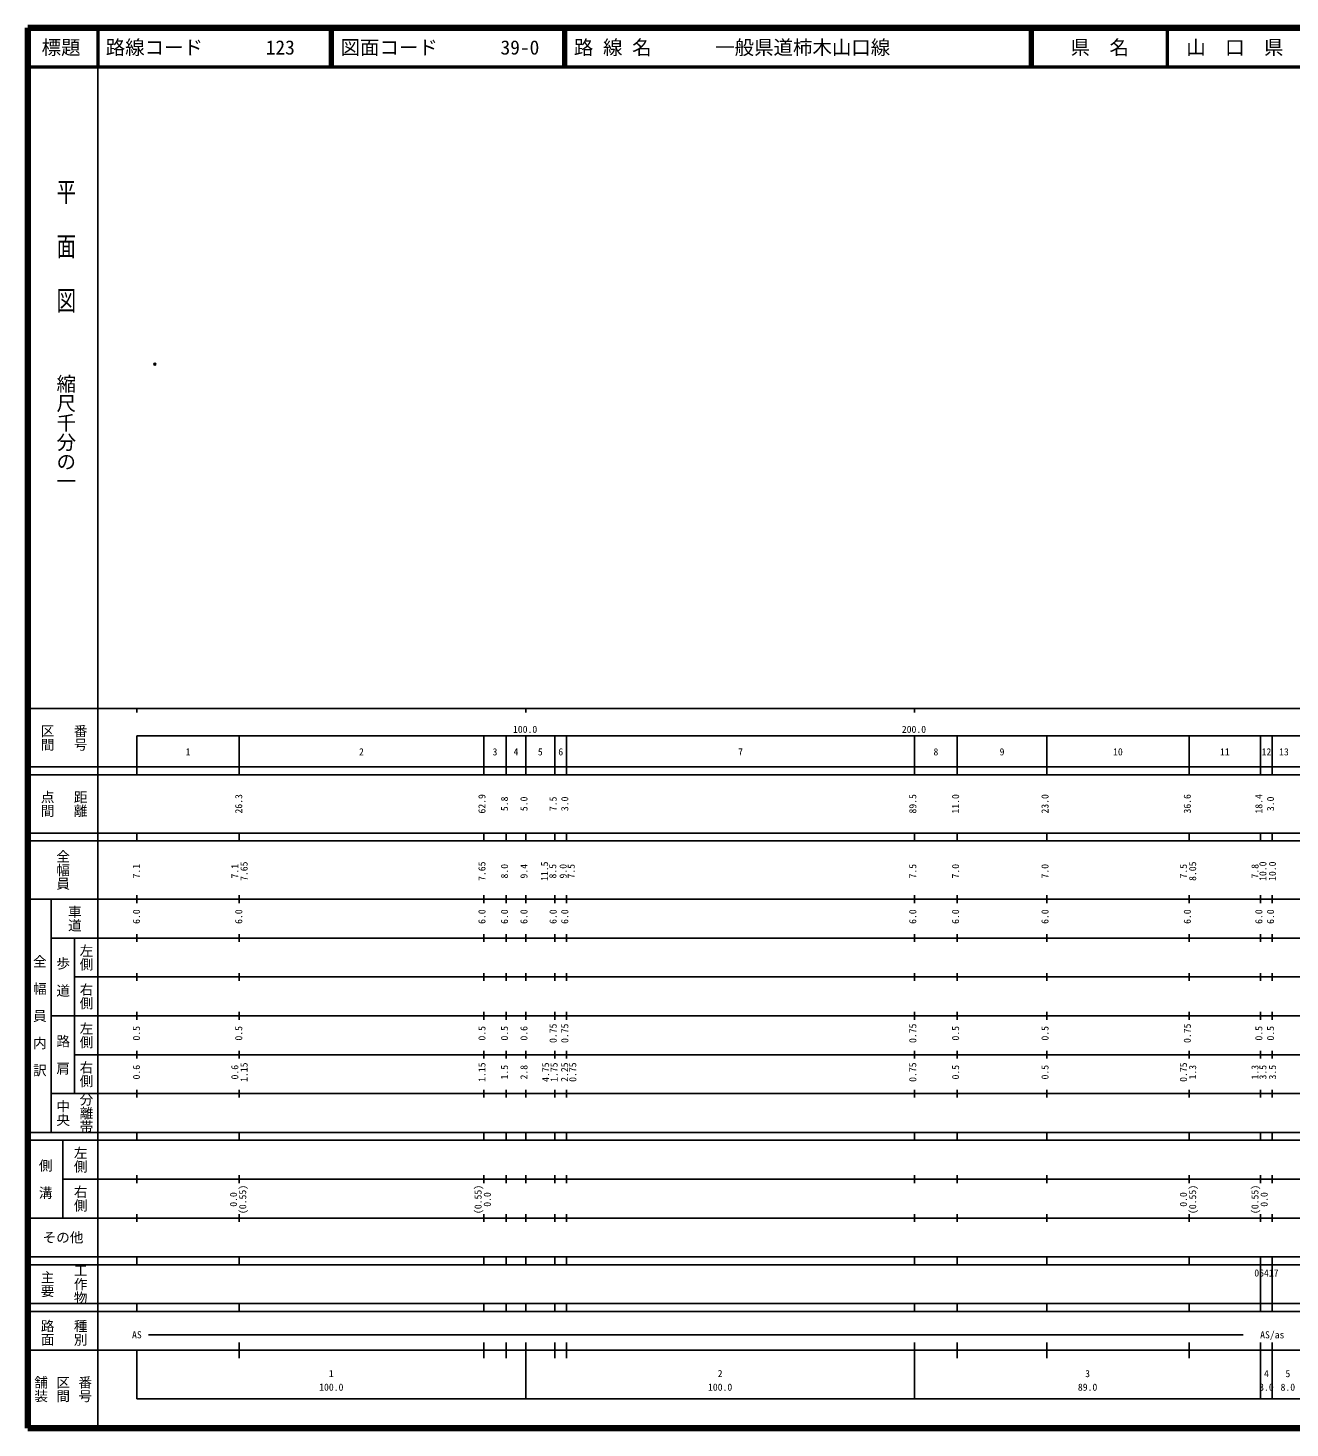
# Model space of a CAD drawing. Units: millimetres on the paper. Extents: x 40 to 680, y 20 to 380.
# Drawn here: x 40 to 364.6, y 20 to 380 of the extents above; entities that cross this region are included whole.
import ezdxf
from ezdxf.enums import TextEntityAlignment as Align

# ---------------------------------------------------------------- set-up
doc = ezdxf.new("R2010")
doc.units = ezdxf.units.MM
doc.header["$PDMODE"] = 32
doc.header["$PDSIZE"] = 0.5
doc.layers.add('M-OTRS', color=6, linetype='Continuous')
doc.layers.add('M-TTL-TXT', color=7, linetype='Continuous')
for name, color, linetype, lineweight in [('M-TTL', 2, 'Continuous', 140), ('M-TTL-BAND', 7, 'Continuous', 25), ('M-TTL-LINE', 7, 'Continuous', 50)]:
    doc.layers.add(name, color=color, linetype=linetype, lineweight=lineweight)
doc.styles.add('@ＭＳ ゴシック', font='')
doc.styles.add('ＭＳ ゴシック', font='')
doc.styles.get('@ＭＳ ゴシック').set_extended_font_data('@MS Gothic')
doc.styles.get('ＭＳ ゴシック').set_extended_font_data('MS Gothic')

msp = doc.modelspace()

# ---------------------------------------------------------------- linework, layer by layer
at = {"layer": 'M-OTRS'}
msp.add_point((72.617, 293.545), dxfattribs=at)
at = {"layer": 'M-TTL'}
for p, q in [((40, 380), (40, 20)), ((680, 380), (40, 380)), ((40, 20), (680, 20))]:
    msp.add_line(p, q, dxfattribs=at)
at = {"layer": 'M-TTL-BAND'}
for p, q in [((58, 370), (58, 20)), ((40, 205), (579, 205)), ((68, 205), (68, 204)), ((168, 205), (168, 204)), ((268, 205), (268, 204)), ((68, 198), (579, 198)), ((68, 198), (68, 188)), ((94.3, 188), (94.3, 198)), ((157.2, 188), (157.2, 198)), ((163, 188), (163, 198)), ((168, 188), (168, 198)), ((175.5, 188), (175.5, 198)), ((178.5, 188), (178.5, 198)), ((268, 188), (268, 198)), ((279, 188), (279, 198)), ((302, 188), (302, 198)), ((338.6, 188), (338.6, 198)), ((357, 188), (357, 198)), ((360, 188), (360, 198)), ((40, 190), (579, 190)), ((40, 188), (579, 188)), ((40, 173), (579, 173)), ((68, 171), (68, 173)), ((94.3, 171), (94.3, 173)), ((157.2, 171), (157.2, 173)), ((163, 171), (163, 173)), ((168, 171), (168, 173)), ((175.5, 171), (175.5, 173)), ((178.5, 171), (178.5, 173)), ((268, 171), (268, 173)), ((279, 171), (279, 173)), ((302, 171), (302, 173)), ((338.6, 171), (338.6, 173)), ((357, 171), (357, 173)), ((360, 171), (360, 173)), ((40, 171), (579, 171)), ((40, 156), (579, 156)), ((46, 96), (46, 156)), ((68, 155), (68, 157)), ((94.3, 155), (94.3, 157)), ((157.2, 155), (157.2, 157)), ((163, 155), (163, 157)), ((168, 155), (168, 157)), ((175.5, 155), (175.5, 157)), ((178.5, 155), (178.5, 157)), ((268, 155), (268, 157)), ((279, 155), (279, 157)), ((302, 155), (302, 157)), ((338.6, 155), (338.6, 157)), ((357, 155), (357, 157)), ((360, 155), (360, 157)), ((46, 146), (579, 146)), ((52, 146), (52, 106)), ((68, 145), (68, 147)), ((94.3, 145), (94.3, 147)), ((157.2, 145), (157.2, 147)), ((163, 145), (163, 147)), ((168, 145), (168, 147)), ((175.5, 145), (175.5, 147)), ((178.5, 145), (178.5, 147)), ((268, 145), (268, 147)), ((279, 145), (279, 147)), ((302, 145), (302, 147)), ((338.6, 145), (338.6, 147)), ((357, 145), (357, 147)), ((360, 145), (360, 147)), ((68, 135), (68, 137)), ((94.3, 135), (94.3, 137)), ((157.2, 135), (157.2, 137)), ((163, 135), (163, 137)), ((168, 135), (168, 137)), ((175.5, 135), (175.5, 137)), ((178.5, 135), (178.5, 137)), ((268, 135), (268, 137)), ((279, 135), (279, 137)), ((302, 135), (302, 137)), ((338.6, 135), (338.6, 137)), ((357, 135), (357, 137)), ((360, 135), (360, 137)), ((52, 136), (579, 136)), ((46, 126), (579, 126)), ((68, 125), (68, 127)), ((94.3, 125), (94.3, 127)), ((157.2, 125), (157.2, 127)), ((163, 125), (163, 127)), ((168, 125), (168, 127)), ((175.5, 125), (175.5, 127)), ((178.5, 125), (178.5, 127)), ((268, 125), (268, 127)), ((279, 125), (279, 127)), ((302, 125), (302, 127)), ((338.6, 125), (338.6, 127)), ((357, 125), (357, 127)), ((360, 125), (360, 127)), ((52, 116), (579, 116)), ((68, 115), (68, 117)), ((94.3, 115), (94.3, 117)), ((157.2, 115), (157.2, 117)), ((163, 115), (163, 117)), ((168, 115), (168, 117)), ((175.5, 115), (175.5, 117)), ((178.5, 115), (178.5, 117)), ((268, 115), (268, 117)), ((279, 115), (279, 117)), ((302, 115), (302, 117)), ((338.6, 115), (338.6, 117)), ((357, 115), (357, 117)), ((360, 115), (360, 117)), ((46, 106), (579, 106)), ((68, 105), (68, 107)), ((94.3, 105), (94.3, 107)), ((157.2, 105), (157.2, 107)), ((163, 105), (163, 107)), ((168, 105), (168, 107)), ((175.5, 105), (175.5, 107)), ((178.5, 105), (178.5, 107)), ((268, 105), (268, 107)), ((279, 105), (279, 107)), ((302, 105), (302, 107)), ((338.6, 105), (338.6, 107)), ((357, 105), (357, 107)), ((360, 105), (360, 107)), ((40, 96), (579, 96)), ((40, 94), (579, 94)), ((49, 94), (49, 74)), ((68, 94), (68, 96)), ((94.3, 94), (94.3, 96)), ((157.2, 94), (157.2, 96)), ((163, 94), (163, 96)), ((168, 94), (168, 96)), ((175.5, 94), (175.5, 96)), ((178.5, 94), (178.5, 96)), ((268, 94), (268, 96)), ((279, 94), (279, 96)), ((302, 94), (302, 96)), ((338.6, 94), (338.6, 96)), ((357, 94), (357, 96)), ((360, 94), (360, 96)), ((49, 84), (579, 84)), ((68, 83), (68, 85)), ((94.3, 83), (94.3, 85)), ((157.2, 83), (157.2, 85)), ((163, 83), (163, 85)), ((168, 83), (168, 85)), ((175.5, 83), (175.5, 85)), ((178.5, 83), (178.5, 85)), ((268, 83), (268, 85)), ((279, 83), (279, 85)), ((302, 83), (302, 85)), ((338.6, 83), (338.6, 85)), ((357, 83), (357, 85)), ((360, 83), (360, 85)), ((40, 74), (579, 74)), ((68, 73), (68, 75)), ((94.3, 73), (94.3, 75)), ((157.2, 73), (157.2, 75)), ((163, 73), (163, 75)), ((168, 73), (168, 75)), ((175.5, 73), (175.5, 75)), ((178.5, 73), (178.5, 75)), ((268, 73), (268, 75)), ((279, 73), (279, 75)), ((302, 73), (302, 75)), ((338.6, 73), (338.6, 75)), ((357, 73), (357, 75)), ((360, 73), (360, 75)), ((40, 64), (579, 64)), ((40, 62), (579, 62)), ((68, 62), (68, 64)), ((94.3, 62), (94.3, 64)), ((157.2, 62), (157.2, 64)), ((163, 62), (163, 64)), ((168, 62), (168, 64)), ((175.5, 62), (175.5, 64)), ((178.5, 62), (178.5, 64)), ((268, 62), (268, 64)), ((279, 62), (279, 64)), ((302, 62), (302, 64)), ((338.6, 62), (338.6, 64)), ((357, 62), (357, 64)), ((357, 52), (357, 62)), ((360, 62), (360, 64)), ((360, 52), (360, 62)), ((40, 52), (579, 52)), ((68, 50), (68, 52)), ((94.3, 50), (94.3, 52)), ((157.2, 50), (157.2, 52)), ((163, 50), (163, 52)), ((168, 50), (168, 52)), ((175.5, 50), (175.5, 52)), ((178.5, 50), (178.5, 52)), ((268, 50), (268, 52)), ((279, 50), (279, 52)), ((302, 50), (302, 52)), ((338.6, 50), (338.6, 52)), ((357, 50), (357, 52)), ((360, 50), (360, 52)), ((40, 50), (579, 50)), ((71, 44), (352.5, 44)), ((40, 40), (579, 40)), ((68, 40), (68, 27.5)), ((94.3, 38), (94.3, 42)), ((157.2, 38), (157.2, 42)), ((163, 38), (163, 42)), ((168, 27.5), (168, 42)), ((175.5, 38), (175.5, 42)), ((178.5, 38), (178.5, 42)), ((268, 27.5), (268, 42)), ((279, 38), (279, 42)), ((302, 38), (302, 42)), ((338.6, 38), (338.6, 42)), ((357, 27.5), (357, 42)), ((360, 27.5), (360, 42)), ((68, 27.5), (579, 27.5))]:
    msp.add_line(p, q, dxfattribs=at)
at = {"layer": 'M-TTL-LINE'}
for p, q in [((58, 380), (58, 370)), ((117.75, 380), (117.75, 370)), ((118.25, 380), (118.25, 370)), ((177.75, 380), (177.75, 370)), ((178.25, 380), (178.25, 370)), ((297.75, 380), (297.75, 370)), ((298.25, 380), (298.25, 370)), ((333, 380), (333, 370)), ((40, 370), (680, 370))]:
    msp.add_line(p, q, dxfattribs=at)

# ---------------------------------------------------------------- texts
at = {"layer": 'M-TTL-BAND', "style": '@ＭＳ ゴシック', "width": 1.4}
msp.add_text('平  面  図', height=3.666, rotation=270, dxfattribs=at).set_placement((49.777, 306.475), align=Align.MIDDLE_RIGHT)
at = {"layer": 'M-TTL-BAND', "style": '@ＭＳ ゴシック'}
msp.add_text('縮尺千分の一', height=3.666, rotation=270, dxfattribs=at).set_placement((49.777, 261.03), align=Align.MIDDLE_RIGHT)
for s, p in [('区間', (45, 197.5)), ('番号', (53.5, 197.5)), ('点間', (45, 180.5)), ('距離', (53.5, 180.5)), ('全幅員', (49, 163.5)), ('車道', (52, 151)), ('左側', (55, 141)), ('全\u3000幅\u3000員\u3000内\u3000訳', (43, 126)), ('歩\u3000道', (49, 136)), ('右側', (55, 131)), ('左側', (55, 121)), ('路\u3000肩', (49, 116)), ('右側', (55, 111)), ('分離帯', (55, 101)), ('中央', (49, 101)), ('左側', (53.5, 89)), ('側\u3000溝', (44.5, 84)), ('右側', (53.5, 79)), ('工作物', (53.5, 57)), ('主要', (45, 57)), ('路面', (45, 44.5)), ('種別', (53.5, 44.5)), ('舗装', (43.333, 30)), ('区間', (49, 30)), ('番号', (54.667, 30))]:
    msp.add_text(s, height=2.566, rotation=270, dxfattribs=at).set_placement(p, align=Align.MIDDLE_CENTER)
at = {"layer": 'M-TTL-BAND', "style": 'ＭＳ ゴシック'}
for s, p in [('100.0', (167.844, 198.195)), ('200.0', (267.844, 198.195)), ('1', (81.15, 192.405)), ('2', (125.75, 192.405)), ('3', (160.1, 192.405)), ('4', (165.5, 192.405)), ('5', (171.75, 192.405)), ('6', (177, 192.405)), ('7', (223.25, 192.405)), ('8', (273.5, 192.405)), ('9', (290.5, 192.405)), ('10', (320.3, 192.405)), ('11', (347.8, 192.405)), ('12', (358.5, 192.405)), ('13', (363, 192.405)), ('AS', (68, 42.5)), ('AS/as', (360, 42.5)), ('1', (118, 32.523)), ('2', (218, 32.523)), ('3', (312.5, 32.523)), ('4', (358.5, 32.523)), ('5', (364, 32.523)), ('100.0', (118, 29.033)), ('100.0', (218, 29.033)), ('89.0', (312.5, 29.033)), ('3.0', (358.5, 29.033)), ('8.0', (364, 29.033))]:
    msp.add_text(s, height=1.833, dxfattribs=at).set_placement(p, align=Align.BOTTOM_CENTER)
for s, p in [('26.3', (95.648, 180.5)), ('62.9', (158.2, 180.5)), ('5.8', (164, 180.5)), ('5.0', (169, 180.5)), ('7.5', (176.5, 180.5)), ('3.0', (179.5, 180.5)), ('89.5', (269, 180.5)), ('11.0', (280, 180.5)), ('23.0', (303, 180.5)), ('36.6', (339.6, 180.5)), ('18.4', (358, 180.5)), ('3.0', (361, 180.5)), ('7.1', (69.348, 163.174)), ('7.1', (94.648, 163.174)), ('7.65', (97.018, 163.174)), ('7.65', (158.2, 163.174)), ('8.0', (164, 163.174)), ('9.4', (169, 163.174)), ('11.5', (174.302, 163.174)), ('8.5', (176.401, 163.174)), ('9.0', (179.084, 163.174)), ('7.5', (181.147, 163.174)), ('7.5', (269, 163.174)), ('7.0', (280, 163.174)), ('7.0', (303, 163.174)), ('7.5', (338.6, 163.174)), ('8.05', (340.97, 163.174)), ('7.8', (357, 163.174)), ('10.0', (359.041, 163.174)), ('10.0', (361.491, 163.174)), ('6.0', (69.348, 151.5)), ('6.0', (95.648, 151.5)), ('6.0', (158.2, 151.5)), ('6.0', (164, 151.5)), ('6.0', (169, 151.5)), ('6.0', (176.5, 151.5)), ('6.0', (179.5, 151.5)), ('6.0', (269, 151.5)), ('6.0', (280, 151.5)), ('6.0', (303, 151.5)), ('6.0', (339.6, 151.5)), ('6.0', (358, 151.5)), ('6.0', (361, 151.5)), ('0.5', (69.348, 121.5)), ('0.5', (95.648, 121.5)), ('0.5', (158.2, 121.5)), ('0.5', (164, 121.5)), ('0.6', (169, 121.5)), ('0.75', (176.5, 121.5)), ('0.75', (179.5, 121.5)), ('0.75', (269, 121.5)), ('0.5', (280, 121.5)), ('0.5', (303, 121.5)), ('0.75', (339.6, 121.5)), ('0.5', (358, 121.5)), ('0.5', (361, 121.5)), ('0.6', (69.348, 111.5)), ('0.6', (94.648, 111.5)), ('1.15', (97.018, 111.5)), ('1.15', (158.2, 111.5)), ('1.5', (164, 111.5)), ('2.8', (169, 111.5)), ('4.75', (174.572, 111.5)), ('1.75', (176.749, 111.5)), ('2.25', (179.459, 111.5)), ('0.75', (181.559, 111.5)), ('0.75', (269, 111.5)), ('0.5', (280, 111.5)), ('0.5', (303, 111.5)), ('0.75', (338.6, 111.5)), ('1.3', (340.97, 111.5)), ('1.3', (357, 111.5)), ('3.5', (359.036, 111.5)), ('3.5', (361.513, 111.5)), ('0.0', (94.3, 78.764)), ('(0.55)', (96.67, 78.764)), ('(0.55)', (157.2, 78.764)), ('0.0', (159.57, 78.764)), ('0.0', (338.6, 78.764)), ('(0.55)', (340.97, 78.764)), ('(0.55)', (357, 78.764)), ('0.0', (359.37, 78.764))]:
    msp.add_text(s, height=1.833, rotation=90, dxfattribs=at).set_placement(p, align=Align.BOTTOM_CENTER)
msp.add_text('その他', height=2.566, dxfattribs=at).set_placement((49, 69), align=Align.MIDDLE_CENTER)
msp.add_text('06417', height=1.833, dxfattribs=at).set_placement((355.375, 58.405), align=Align.BOTTOM_LEFT)
at = {"layer": 'M-TTL-TXT', "style": 'ＭＳ ゴシック'}
for s, p in [('標題', (48.5, 375)), ('県\u3000名', (315.625, 375)), ('山\u3000口\u3000県', (350.375, 375))]:
    msp.add_text(s, height=3.666, dxfattribs=at).set_placement(p, align=Align.MIDDLE_CENTER)
for s, p in [('路線コード', (60, 375)), ('123', (101.142, 375)), ('図面コード', (120.38, 375)), ('39-0', (161.521, 375)), ('路 線 名', (180.38, 375)), ('一般県道柿木山口線', (216.734, 375))]:
    msp.add_text(s, height=3.666, dxfattribs=at).set_placement(p, align=Align.MIDDLE_LEFT)

doc.saveas('drawing.dxf')
